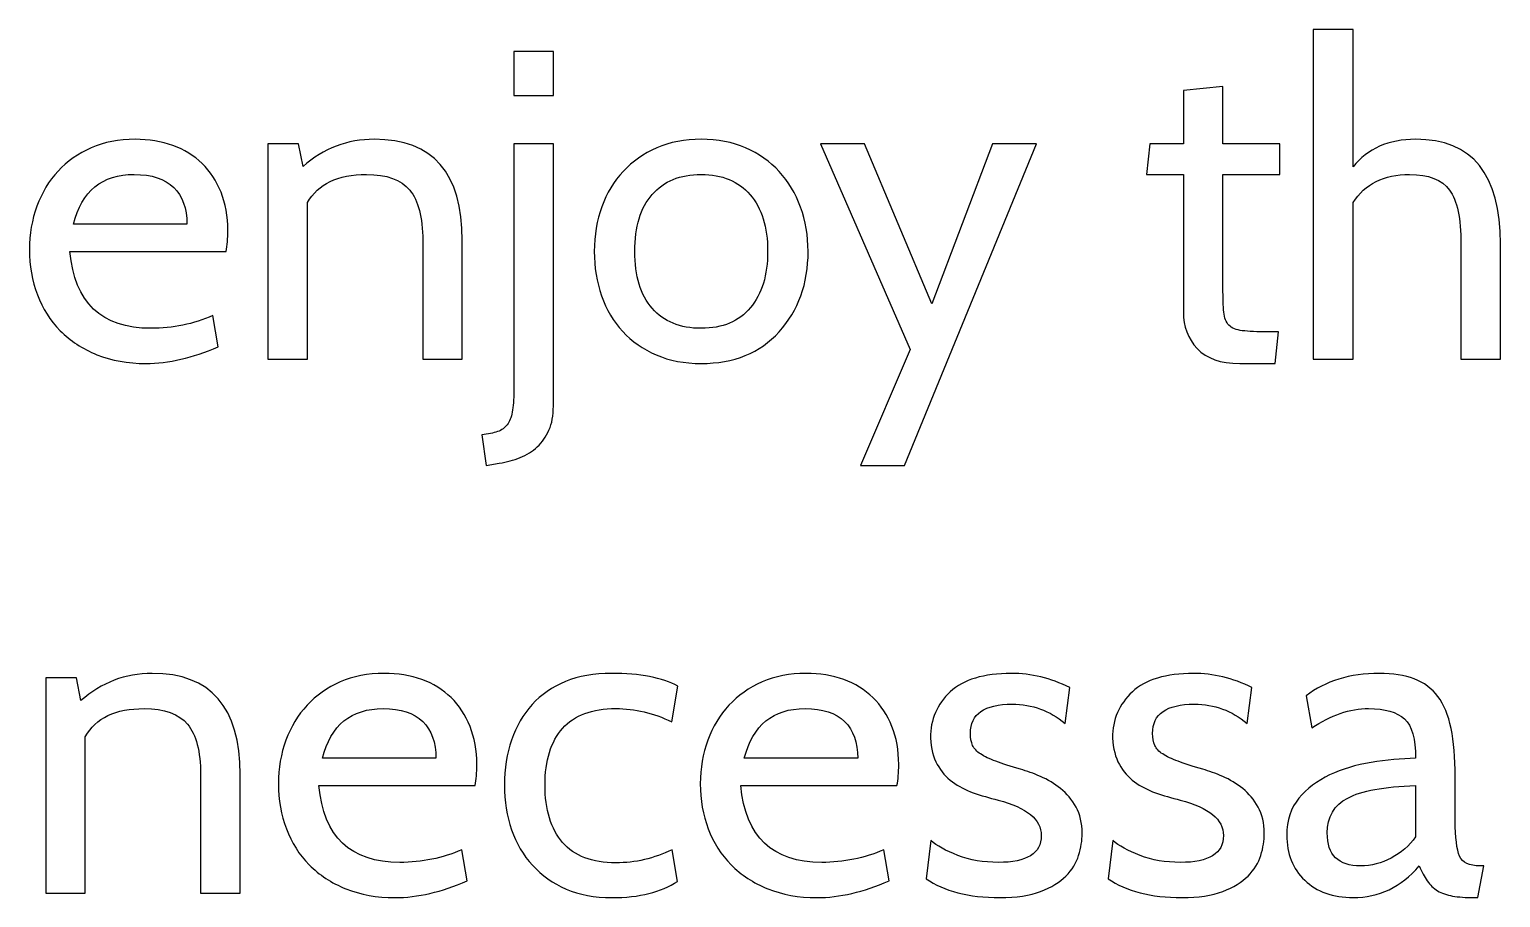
# Model space of a CAD drawing. Header units: centimetres. Extents: x -24 to 24.1, y -20.7 to 0.5.
# Drawn here: x 10.021 to 12.853, y -13.905 to -12.233 of the extents above; entities that cross this region are included whole.
import ezdxf

# ---------------------------------------------------------------- set-up
doc = ezdxf.new("R2010")
doc.units = ezdxf.units.CM
doc.header["$MEASUREMENT"] = 0
doc.layers.add('Layer 1', color=7, linetype='Continuous')

msp = doc.modelspace()

# ---------------------------------------------------------------- linework, layer by layer
at = {"layer": 'Layer 1', "color": 250}
for points, knots in [([(12.85266, -12.86815), (12.85266, -12.86815), (12.77646, -12.86815), (12.77646, -12.86815), (12.77646, -12.86815), (12.77646, -12.86815), (12.77646, -12.64632), (12.77646, -12.64632), (12.77646, -12.64632), (12.77646, -12.59722), (12.76912, -12.56264), (12.75445, -12.54261), (12.75445, -12.54261), (12.73977, -12.52257), (12.71409, -12.51255), (12.6774, -12.51255), (12.6774, -12.51255), (12.62773, -12.51255), (12.59161, -12.53061), (12.56903, -12.56674), (12.56903, -12.56674), (12.56903, -12.56674), (12.56903, -12.86815), (12.56903, -12.86815), (12.56903, -12.86815), (12.56903, -12.86815), (12.49198, -12.86815), (12.49198, -12.86815), (12.49198, -12.86815), (12.49198, -12.86815), (12.49198, -12.23315), (12.49198, -12.23315), (12.49198, -12.23315), (12.49198, -12.23315), (12.56903, -12.23315), (12.56903, -12.23315), (12.56903, -12.23315), (12.56903, -12.23315), (12.56903, -12.49816), (12.56903, -12.49816), (12.56903, -12.49816), (12.59669, -12.4626), (12.63676, -12.44481), (12.68925, -12.44481), (12.68925, -12.44481), (12.79819, -12.44481), (12.85266, -12.51198), (12.85266, -12.64632), (12.85266, -12.64632), (12.85266, -12.64632), (12.85266, -12.86815), (12.85266, -12.86815)], [0, 0, 0, 0, 0.0714286, 0.0714286, 0.0714286, 0.0714286, 0.1428571, 0.1428571, 0.1428571, 0.1428571, 0.2142857, 0.2142857, 0.2142857, 0.2142857, 0.2857143, 0.2857143, 0.2857143, 0.2857143, 0.3571429, 0.3571429, 0.3571429, 0.3571429, 0.4285714, 0.4285714, 0.4285714, 0.4285714, 0.5, 0.5, 0.5, 0.5, 0.5714286, 0.5714286, 0.5714286, 0.5714286, 0.6428571, 0.6428571, 0.6428571, 0.6428571, 0.7142857, 0.7142857, 0.7142857, 0.7142857, 0.7857143, 0.7857143, 0.7857143, 0.7857143, 0.8571429, 0.8571429, 0.8571429, 0.8571429, 1, 1, 1, 1]), ([(11.02978, -12.36015), (11.02978, -12.36015), (10.95358, -12.36015), (10.95358, -12.36015), (10.95358, -12.36015), (10.95358, -12.36015), (10.95358, -12.27548), (10.95358, -12.27548), (10.95358, -12.27548), (10.95358, -12.27548), (11.02978, -12.27548), (11.02978, -12.27548), (11.02978, -12.27548), (11.02978, -12.27548), (11.02978, -12.36015), (11.02978, -12.36015)], [0, 0, 0, 0, 0.2, 0.2, 0.2, 0.2, 0.4, 0.4, 0.4, 0.4, 0.6, 0.6, 0.6, 0.6, 1, 1, 1, 1]), ([(12.42509, -12.81566), (12.42509, -12.81566), (12.41916, -12.87662), (12.41916, -12.87662), (12.41916, -12.87662), (12.41916, -12.87662), (12.35058, -12.87662), (12.35058, -12.87662), (12.35058, -12.87662), (12.3139, -12.87662), (12.28666, -12.86702), (12.26888, -12.84783), (12.26888, -12.84783), (12.2511, -12.82864), (12.24221, -12.80521), (12.24221, -12.77756), (12.24221, -12.77756), (12.24221, -12.77756), (12.24221, -12.51255), (12.24221, -12.51255), (12.24221, -12.51255), (12.24221, -12.51255), (12.17109, -12.51255), (12.17109, -12.51255), (12.17109, -12.51255), (12.17109, -12.51255), (12.17786, -12.45328), (12.17786, -12.45328), (12.17786, -12.45328), (12.17786, -12.45328), (12.24221, -12.45328), (12.24221, -12.45328), (12.24221, -12.45328), (12.24221, -12.45328), (12.24221, -12.35083), (12.24221, -12.35083), (12.24221, -12.35083), (12.24221, -12.35083), (12.31841, -12.34321), (12.31841, -12.34321), (12.31841, -12.34321), (12.31841, -12.34321), (12.31841, -12.45328), (12.31841, -12.45328), (12.31841, -12.45328), (12.31841, -12.45328), (12.42763, -12.45328), (12.42763, -12.45328), (12.42763, -12.45328), (12.42763, -12.45328), (12.42763, -12.51255), (12.42763, -12.51255), (12.42763, -12.51255), (12.42763, -12.51255), (12.31841, -12.51255), (12.31841, -12.51255), (12.31841, -12.51255), (12.31841, -12.51255), (12.31841, -12.73099), (12.31841, -12.73099), (12.31841, -12.73099), (12.31841, -12.75075), (12.31898, -12.76627), (12.3201, -12.77756), (12.3201, -12.77756), (12.32123, -12.78885), (12.32448, -12.79731), (12.32984, -12.80296), (12.32984, -12.80296), (12.3352, -12.8086), (12.34381, -12.81213), (12.35566, -12.81354), (12.35566, -12.81354), (12.36752, -12.81495), (12.38417, -12.81566), (12.40562, -12.81566), (12.40562, -12.81566), (12.40562, -12.81566), (12.42509, -12.81566), (12.42509, -12.81566)], [0, 0, 0, 0, 0.047619, 0.047619, 0.047619, 0.047619, 0.0952381, 0.0952381, 0.0952381, 0.0952381, 0.1428571, 0.1428571, 0.1428571, 0.1428571, 0.1904762, 0.1904762, 0.1904762, 0.1904762, 0.2380952, 0.2380952, 0.2380952, 0.2380952, 0.2857143, 0.2857143, 0.2857143, 0.2857143, 0.3333333, 0.3333333, 0.3333333, 0.3333333, 0.3809524, 0.3809524, 0.3809524, 0.3809524, 0.4285714, 0.4285714, 0.4285714, 0.4285714, 0.4761905, 0.4761905, 0.4761905, 0.4761905, 0.5238095, 0.5238095, 0.5238095, 0.5238095, 0.5714286, 0.5714286, 0.5714286, 0.5714286, 0.6190476, 0.6190476, 0.6190476, 0.6190476, 0.6666667, 0.6666667, 0.6666667, 0.6666667, 0.7142857, 0.7142857, 0.7142857, 0.7142857, 0.7619048, 0.7619048, 0.7619048, 0.7619048, 0.8095238, 0.8095238, 0.8095238, 0.8095238, 0.8571429, 0.8571429, 0.8571429, 0.8571429, 0.9047619, 0.9047619, 0.9047619, 0.9047619, 1, 1, 1, 1]), ([(10.39985, -12.66072), (10.39985, -12.66072), (10.09928, -12.66072), (10.09928, -12.66072), (10.09928, -12.66072), (10.10831, -12.75949), (10.16024, -12.80888), (10.25507, -12.80888), (10.25507, -12.80888), (10.2974, -12.80888), (10.33719, -12.8007), (10.37445, -12.78433), (10.37445, -12.78433), (10.37445, -12.78433), (10.38461, -12.84444), (10.38461, -12.84444), (10.38461, -12.84444), (10.3355, -12.86589), (10.28922, -12.87662), (10.24575, -12.87662), (10.24575, -12.87662), (10.21076, -12.87662), (10.17929, -12.87097), (10.15135, -12.85968), (10.15135, -12.85968), (10.12341, -12.84839), (10.09984, -12.83301), (10.08065, -12.81354), (10.08065, -12.81354), (10.06146, -12.79407), (10.04679, -12.77092), (10.03663, -12.74411), (10.03663, -12.74411), (10.02647, -12.7173), (10.02139, -12.68837), (10.02139, -12.65733), (10.02139, -12.65733), (10.02139, -12.62741), (10.02618, -12.59947), (10.03578, -12.57351), (10.03578, -12.57351), (10.04538, -12.54754), (10.05892, -12.52511), (10.07642, -12.5062), (10.07642, -12.5062), (10.09392, -12.48729), (10.11523, -12.47233), (10.14034, -12.46133), (10.14034, -12.46133), (10.16546, -12.45032), (10.19354, -12.44481), (10.22459, -12.44481), (10.22459, -12.44481), (10.25112, -12.44481), (10.27539, -12.44877), (10.2974, -12.45667), (10.2974, -12.45667), (10.31941, -12.46457), (10.33818, -12.47614), (10.3537, -12.49138), (10.3537, -12.49138), (10.36923, -12.50662), (10.38136, -12.52511), (10.39011, -12.54684), (10.39011, -12.54684), (10.39886, -12.56857), (10.40323, -12.59298), (10.40323, -12.62008), (10.40323, -12.62008), (10.40323, -12.63588), (10.40211, -12.64943), (10.39985, -12.66072)], [0, 0, 0, 0, 0.0526316, 0.0526316, 0.0526316, 0.0526316, 0.1052632, 0.1052632, 0.1052632, 0.1052632, 0.1578947, 0.1578947, 0.1578947, 0.1578947, 0.2105263, 0.2105263, 0.2105263, 0.2105263, 0.2631579, 0.2631579, 0.2631579, 0.2631579, 0.3157895, 0.3157895, 0.3157895, 0.3157895, 0.3684211, 0.3684211, 0.3684211, 0.3684211, 0.4210526, 0.4210526, 0.4210526, 0.4210526, 0.4736842, 0.4736842, 0.4736842, 0.4736842, 0.5263158, 0.5263158, 0.5263158, 0.5263158, 0.5789474, 0.5789474, 0.5789474, 0.5789474, 0.6315789, 0.6315789, 0.6315789, 0.6315789, 0.6842105, 0.6842105, 0.6842105, 0.6842105, 0.7368421, 0.7368421, 0.7368421, 0.7368421, 0.7894737, 0.7894737, 0.7894737, 0.7894737, 0.8421053, 0.8421053, 0.8421053, 0.8421053, 0.8947368, 0.8947368, 0.8947368, 0.8947368, 1, 1, 1, 1]), ([(10.85452, -12.86815), (10.85452, -12.86815), (10.77831, -12.86815), (10.77831, -12.86815), (10.77831, -12.86815), (10.77831, -12.86815), (10.77831, -12.63955), (10.77831, -12.63955), (10.77831, -12.63955), (10.77831, -12.59496), (10.76999, -12.56264), (10.75334, -12.54261), (10.75334, -12.54261), (10.73669, -12.52257), (10.70889, -12.51255), (10.66994, -12.51255), (10.66994, -12.51255), (10.61463, -12.51255), (10.57681, -12.53061), (10.55649, -12.56674), (10.55649, -12.56674), (10.55649, -12.56674), (10.55649, -12.86815), (10.55649, -12.86815), (10.55649, -12.86815), (10.55649, -12.86815), (10.48029, -12.86815), (10.48029, -12.86815), (10.48029, -12.86815), (10.48029, -12.86815), (10.48029, -12.45328), (10.48029, -12.45328), (10.48029, -12.45328), (10.48029, -12.45328), (10.53955, -12.45328), (10.53955, -12.45328), (10.53955, -12.45328), (10.53955, -12.45328), (10.54802, -12.49731), (10.54802, -12.49731), (10.54802, -12.49731), (10.58753, -12.46231), (10.63325, -12.44481), (10.68518, -12.44481), (10.68518, -12.44481), (10.79807, -12.44481), (10.85452, -12.50973), (10.85452, -12.63955), (10.85452, -12.63955), (10.85452, -12.63955), (10.85452, -12.86815), (10.85452, -12.86815)], [0, 0, 0, 0, 0.0714286, 0.0714286, 0.0714286, 0.0714286, 0.1428571, 0.1428571, 0.1428571, 0.1428571, 0.2142857, 0.2142857, 0.2142857, 0.2142857, 0.2857143, 0.2857143, 0.2857143, 0.2857143, 0.3571429, 0.3571429, 0.3571429, 0.3571429, 0.4285714, 0.4285714, 0.4285714, 0.4285714, 0.5, 0.5, 0.5, 0.5, 0.5714286, 0.5714286, 0.5714286, 0.5714286, 0.6428571, 0.6428571, 0.6428571, 0.6428571, 0.7142857, 0.7142857, 0.7142857, 0.7142857, 0.7857143, 0.7857143, 0.7857143, 0.7857143, 0.8571429, 0.8571429, 0.8571429, 0.8571429, 1, 1, 1, 1]), ([(10.92564, -13.06881), (10.92564, -13.06881), (10.90024, -13.07304), (10.90024, -13.07304), (10.90024, -13.07304), (10.90024, -13.07304), (10.89177, -13.01378), (10.89177, -13.01378), (10.89177, -13.01378), (10.90419, -13.01265), (10.91435, -13.01067), (10.92225, -13.00785), (10.92225, -13.00785), (10.93015, -13.00503), (10.93636, -13.00065), (10.94088, -12.99473), (10.94088, -12.99473), (10.94539, -12.9888), (10.94864, -12.98062), (10.95061, -12.97017), (10.95061, -12.97017), (10.95259, -12.95987), (10.95358, -12.94618), (10.95358, -12.92925), (10.95358, -12.92925), (10.95358, -12.92925), (10.95358, -12.45328), (10.95358, -12.45328), (10.95358, -12.45328), (10.95358, -12.45328), (11.02978, -12.45328), (11.02978, -12.45328), (11.02978, -12.45328), (11.02978, -12.45328), (11.02978, -12.95874), (11.02978, -12.95874), (11.02978, -12.95874), (11.02978, -12.97681), (11.02695, -12.99219), (11.02131, -13.00489), (11.02131, -13.00489), (11.01567, -13.01759), (11.00819, -13.02831), (10.99887, -13.03706), (10.99887, -13.03706), (10.98956, -13.04581), (10.97855, -13.05272), (10.96585, -13.0578), (10.96585, -13.0578), (10.95315, -13.06288), (10.93975, -13.06655), (10.92564, -13.06881)], [0, 0, 0, 0, 0.0714286, 0.0714286, 0.0714286, 0.0714286, 0.1428571, 0.1428571, 0.1428571, 0.1428571, 0.2142857, 0.2142857, 0.2142857, 0.2142857, 0.2857143, 0.2857143, 0.2857143, 0.2857143, 0.3571429, 0.3571429, 0.3571429, 0.3571429, 0.4285714, 0.4285714, 0.4285714, 0.4285714, 0.5, 0.5, 0.5, 0.5, 0.5714286, 0.5714286, 0.5714286, 0.5714286, 0.6428571, 0.6428571, 0.6428571, 0.6428571, 0.7142857, 0.7142857, 0.7142857, 0.7142857, 0.7857143, 0.7857143, 0.7857143, 0.7857143, 0.8571429, 0.8571429, 0.8571429, 0.8571429, 1, 1, 1, 1]), ([(11.46411, -12.81566), (11.42743, -12.8563), (11.37747, -12.87662), (11.31425, -12.87662), (11.31425, -12.87662), (11.28208, -12.87662), (11.25329, -12.87111), (11.22789, -12.86011), (11.22789, -12.86011), (11.20249, -12.8491), (11.1809, -12.834), (11.16312, -12.81481), (11.16312, -12.81481), (11.14534, -12.79562), (11.1318, -12.77276), (11.12248, -12.74623), (11.12248, -12.74623), (11.11317, -12.7197), (11.10851, -12.6912), (11.10851, -12.66072), (11.10851, -12.66072), (11.10851, -12.62967), (11.11331, -12.60103), (11.12291, -12.57478), (11.12291, -12.57478), (11.1325, -12.54853), (11.14619, -12.52581), (11.16397, -12.50662), (11.16397, -12.50662), (11.18175, -12.48743), (11.20334, -12.47233), (11.22874, -12.46133), (11.22874, -12.46133), (11.25414, -12.45032), (11.28265, -12.44481), (11.31425, -12.44481), (11.31425, -12.44481), (11.34586, -12.44481), (11.37437, -12.45032), (11.39977, -12.46133), (11.39977, -12.46133), (11.42517, -12.47233), (11.44676, -12.48757), (11.46454, -12.50705), (11.46454, -12.50705), (11.48232, -12.52652), (11.49601, -12.54938), (11.5056, -12.57563), (11.5056, -12.57563), (11.5152, -12.60187), (11.52, -12.63024), (11.52, -12.66072), (11.52, -12.66072), (11.52, -12.7228), (11.50137, -12.77445), (11.46411, -12.81566)], [0, 0, 0, 0, 0.0666667, 0.0666667, 0.0666667, 0.0666667, 0.1333333, 0.1333333, 0.1333333, 0.1333333, 0.2, 0.2, 0.2, 0.2, 0.2666667, 0.2666667, 0.2666667, 0.2666667, 0.3333333, 0.3333333, 0.3333333, 0.3333333, 0.4, 0.4, 0.4, 0.4, 0.4666667, 0.4666667, 0.4666667, 0.4666667, 0.5333333, 0.5333333, 0.5333333, 0.5333333, 0.6, 0.6, 0.6, 0.6, 0.6666667, 0.6666667, 0.6666667, 0.6666667, 0.7333333, 0.7333333, 0.7333333, 0.7333333, 0.8, 0.8, 0.8, 0.8, 0.8666667, 0.8666667, 0.8666667, 0.8666667, 1, 1, 1, 1]), ([(11.95942, -12.45328), (11.95942, -12.45328), (11.70542, -13.07304), (11.70542, -13.07304), (11.70542, -13.07304), (11.70542, -13.07304), (11.62075, -13.07304), (11.62075, -13.07304), (11.62075, -13.07304), (11.62075, -13.07304), (11.71643, -12.84952), (11.71643, -12.84952), (11.71643, -12.84952), (11.71643, -12.84952), (11.54371, -12.45328), (11.54371, -12.45328), (11.54371, -12.45328), (11.54371, -12.45328), (11.62837, -12.45328), (11.62837, -12.45328), (11.62837, -12.45328), (11.62837, -12.45328), (11.75791, -12.76147), (11.75791, -12.76147), (11.75791, -12.76147), (11.75791, -12.76147), (11.87475, -12.45328), (11.87475, -12.45328), (11.87475, -12.45328), (11.87475, -12.45328), (11.95942, -12.45328), (11.95942, -12.45328)], [0, 0, 0, 0, 0.1111111, 0.1111111, 0.1111111, 0.1111111, 0.2222222, 0.2222222, 0.2222222, 0.2222222, 0.3333333, 0.3333333, 0.3333333, 0.3333333, 0.4444444, 0.4444444, 0.4444444, 0.4444444, 0.5555556, 0.5555556, 0.5555556, 0.5555556, 0.6666667, 0.6666667, 0.6666667, 0.6666667, 0.7777778, 0.7777778, 0.7777778, 0.7777778, 1, 1, 1, 1]), ([(10.22289, -12.51255), (10.16137, -12.51255), (10.12242, -12.54444), (10.10605, -12.60822), (10.10605, -12.60822), (10.10605, -12.60822), (10.32449, -12.60822), (10.32449, -12.60822), (10.32449, -12.60822), (10.32449, -12.57774), (10.31603, -12.55418), (10.29909, -12.53753), (10.29909, -12.53753), (10.28216, -12.52087), (10.25676, -12.51255), (10.22289, -12.51255)], [0, 0, 0, 0, 0.2, 0.2, 0.2, 0.2, 0.4, 0.4, 0.4, 0.4, 0.6, 0.6, 0.6, 0.6, 1, 1, 1, 1]), ([(11.40823, -12.5515), (11.38622, -12.52553), (11.35489, -12.51255), (11.31425, -12.51255), (11.31425, -12.51255), (11.27361, -12.51255), (11.24215, -12.52539), (11.21985, -12.55107), (11.21985, -12.55107), (11.19755, -12.57675), (11.18641, -12.6133), (11.18641, -12.66072), (11.18641, -12.66072), (11.18641, -12.70813), (11.19755, -12.74468), (11.21985, -12.77036), (11.21985, -12.77036), (11.24215, -12.79604), (11.27361, -12.80888), (11.31425, -12.80888), (11.31425, -12.80888), (11.35546, -12.80888), (11.38707, -12.79562), (11.40908, -12.76909), (11.40908, -12.76909), (11.43109, -12.74256), (11.4421, -12.70644), (11.4421, -12.66072), (11.4421, -12.66072), (11.4421, -12.61387), (11.43081, -12.57746), (11.40823, -12.5515)], [0, 0, 0, 0, 0.1111111, 0.1111111, 0.1111111, 0.1111111, 0.2222222, 0.2222222, 0.2222222, 0.2222222, 0.3333333, 0.3333333, 0.3333333, 0.3333333, 0.4444444, 0.4444444, 0.4444444, 0.4444444, 0.5555556, 0.5555556, 0.5555556, 0.5555556, 0.6666667, 0.6666667, 0.6666667, 0.6666667, 0.7777778, 0.7777778, 0.7777778, 0.7777778, 1, 1, 1, 1]), ([(10.42692, -13.89686), (10.42692, -13.89686), (10.35071, -13.89686), (10.35071, -13.89686), (10.35071, -13.89686), (10.35071, -13.89686), (10.35071, -13.66826), (10.35071, -13.66826), (10.35071, -13.66826), (10.35071, -13.62367), (10.34239, -13.59135), (10.32574, -13.57132), (10.32574, -13.57132), (10.30909, -13.55128), (10.28129, -13.54126), (10.24234, -13.54126), (10.24234, -13.54126), (10.18703, -13.54126), (10.14921, -13.55932), (10.12889, -13.59545), (10.12889, -13.59545), (10.12889, -13.59545), (10.12889, -13.89686), (10.12889, -13.89686), (10.12889, -13.89686), (10.12889, -13.89686), (10.05269, -13.89686), (10.05269, -13.89686), (10.05269, -13.89686), (10.05269, -13.89686), (10.05269, -13.48199), (10.05269, -13.48199), (10.05269, -13.48199), (10.05269, -13.48199), (10.11195, -13.48199), (10.11195, -13.48199), (10.11195, -13.48199), (10.11195, -13.48199), (10.12042, -13.52602), (10.12042, -13.52602), (10.12042, -13.52602), (10.15993, -13.49102), (10.20565, -13.47352), (10.25758, -13.47352), (10.25758, -13.47352), (10.37047, -13.47352), (10.42692, -13.53844), (10.42692, -13.66826), (10.42692, -13.66826), (10.42692, -13.66826), (10.42692, -13.89686), (10.42692, -13.89686)], [0, 0, 0, 0, 0.0714286, 0.0714286, 0.0714286, 0.0714286, 0.1428571, 0.1428571, 0.1428571, 0.1428571, 0.2142857, 0.2142857, 0.2142857, 0.2142857, 0.2857143, 0.2857143, 0.2857143, 0.2857143, 0.3571429, 0.3571429, 0.3571429, 0.3571429, 0.4285714, 0.4285714, 0.4285714, 0.4285714, 0.5, 0.5, 0.5, 0.5, 0.5714286, 0.5714286, 0.5714286, 0.5714286, 0.6428571, 0.6428571, 0.6428571, 0.6428571, 0.7142857, 0.7142857, 0.7142857, 0.7142857, 0.7857143, 0.7857143, 0.7857143, 0.7857143, 0.8571429, 0.8571429, 0.8571429, 0.8571429, 1, 1, 1, 1]), ([(10.87904, -13.68943), (10.87904, -13.68943), (10.57847, -13.68943), (10.57847, -13.68943), (10.57847, -13.68943), (10.5875, -13.7882), (10.63943, -13.83759), (10.73426, -13.83759), (10.73426, -13.83759), (10.77659, -13.83759), (10.81638, -13.82941), (10.85364, -13.81304), (10.85364, -13.81304), (10.85364, -13.81304), (10.8638, -13.87315), (10.8638, -13.87315), (10.8638, -13.87315), (10.81469, -13.8946), (10.76841, -13.90533), (10.72494, -13.90533), (10.72494, -13.90533), (10.68995, -13.90533), (10.65848, -13.89968), (10.63054, -13.88839), (10.63054, -13.88839), (10.6026, -13.8771), (10.57903, -13.86172), (10.55984, -13.84225), (10.55984, -13.84225), (10.54065, -13.82278), (10.52598, -13.79963), (10.51582, -13.77282), (10.51582, -13.77282), (10.50566, -13.74601), (10.50058, -13.71708), (10.50058, -13.68604), (10.50058, -13.68604), (10.50058, -13.65612), (10.50537, -13.62818), (10.51497, -13.60222), (10.51497, -13.60222), (10.52457, -13.57625), (10.53811, -13.55382), (10.55561, -13.53491), (10.55561, -13.53491), (10.57311, -13.516), (10.59442, -13.50104), (10.61953, -13.49004), (10.61953, -13.49004), (10.64465, -13.47903), (10.67273, -13.47352), (10.70378, -13.47352), (10.70378, -13.47352), (10.73031, -13.47352), (10.75458, -13.47748), (10.77659, -13.48538), (10.77659, -13.48538), (10.7986, -13.49328), (10.81737, -13.50485), (10.83289, -13.52009), (10.83289, -13.52009), (10.84842, -13.53533), (10.86055, -13.55382), (10.8693, -13.57555), (10.8693, -13.57555), (10.87805, -13.59728), (10.88242, -13.62169), (10.88242, -13.64879), (10.88242, -13.64879), (10.88242, -13.66459), (10.8813, -13.67814), (10.87904, -13.68943)], [0, 0, 0, 0, 0.0526316, 0.0526316, 0.0526316, 0.0526316, 0.1052632, 0.1052632, 0.1052632, 0.1052632, 0.1578947, 0.1578947, 0.1578947, 0.1578947, 0.2105263, 0.2105263, 0.2105263, 0.2105263, 0.2631579, 0.2631579, 0.2631579, 0.2631579, 0.3157895, 0.3157895, 0.3157895, 0.3157895, 0.3684211, 0.3684211, 0.3684211, 0.3684211, 0.4210526, 0.4210526, 0.4210526, 0.4210526, 0.4736842, 0.4736842, 0.4736842, 0.4736842, 0.5263158, 0.5263158, 0.5263158, 0.5263158, 0.5789474, 0.5789474, 0.5789474, 0.5789474, 0.6315789, 0.6315789, 0.6315789, 0.6315789, 0.6842105, 0.6842105, 0.6842105, 0.6842105, 0.7368421, 0.7368421, 0.7368421, 0.7368421, 0.7894737, 0.7894737, 0.7894737, 0.7894737, 0.8421053, 0.8421053, 0.8421053, 0.8421053, 0.8947368, 0.8947368, 0.8947368, 0.8947368, 1, 1, 1, 1]), ([(11.14236, -13.90533), (11.10906, -13.90533), (11.0797, -13.89982), (11.0543, -13.88882), (11.0543, -13.88882), (11.0289, -13.87781), (11.00731, -13.86257), (10.98953, -13.8431), (10.98953, -13.8431), (10.97175, -13.82362), (10.95835, -13.80076), (10.94932, -13.77452), (10.94932, -13.77452), (10.94029, -13.74827), (10.93577, -13.71962), (10.93577, -13.68858), (10.93577, -13.68858), (10.93577, -13.65697), (10.94029, -13.62804), (10.94932, -13.6018), (10.94932, -13.6018), (10.95835, -13.57555), (10.97147, -13.55283), (10.98869, -13.53364), (10.98869, -13.53364), (11.0059, -13.51445), (11.02735, -13.49963), (11.05303, -13.48919), (11.05303, -13.48919), (11.07872, -13.47875), (11.10821, -13.47352), (11.14151, -13.47352), (11.14151, -13.47352), (11.19683, -13.47352), (11.23944, -13.48171), (11.26936, -13.49808), (11.26936, -13.49808), (11.26936, -13.49808), (11.2575, -13.56666), (11.2575, -13.56666), (11.2575, -13.56666), (11.22251, -13.54973), (11.18667, -13.54126), (11.14998, -13.54126), (11.14998, -13.54126), (11.10426, -13.54126), (11.07011, -13.55396), (11.04753, -13.57936), (11.04753, -13.57936), (11.02495, -13.60476), (11.01366, -13.64117), (11.01366, -13.68858), (11.01366, -13.68858), (11.01366, -13.73599), (11.02495, -13.77282), (11.04753, -13.79907), (11.04753, -13.79907), (11.07011, -13.82532), (11.10426, -13.83844), (11.14998, -13.83844), (11.14998, -13.83844), (11.18723, -13.83844), (11.22336, -13.82997), (11.25835, -13.81304), (11.25835, -13.81304), (11.25835, -13.81304), (11.26851, -13.874), (11.26851, -13.874), (11.26851, -13.874), (11.23747, -13.89488), (11.19542, -13.90533), (11.14236, -13.90533)], [0, 0, 0, 0, 0.0526316, 0.0526316, 0.0526316, 0.0526316, 0.1052632, 0.1052632, 0.1052632, 0.1052632, 0.1578947, 0.1578947, 0.1578947, 0.1578947, 0.2105263, 0.2105263, 0.2105263, 0.2105263, 0.2631579, 0.2631579, 0.2631579, 0.2631579, 0.3157895, 0.3157895, 0.3157895, 0.3157895, 0.3684211, 0.3684211, 0.3684211, 0.3684211, 0.4210526, 0.4210526, 0.4210526, 0.4210526, 0.4736842, 0.4736842, 0.4736842, 0.4736842, 0.5263158, 0.5263158, 0.5263158, 0.5263158, 0.5789474, 0.5789474, 0.5789474, 0.5789474, 0.6315789, 0.6315789, 0.6315789, 0.6315789, 0.6842105, 0.6842105, 0.6842105, 0.6842105, 0.7368421, 0.7368421, 0.7368421, 0.7368421, 0.7894737, 0.7894737, 0.7894737, 0.7894737, 0.8421053, 0.8421053, 0.8421053, 0.8421053, 0.8947368, 0.8947368, 0.8947368, 0.8947368, 1, 1, 1, 1]), ([(11.691, -13.68943), (11.691, -13.68943), (11.39043, -13.68943), (11.39043, -13.68943), (11.39043, -13.68943), (11.39946, -13.7882), (11.45139, -13.83759), (11.54622, -13.83759), (11.54622, -13.83759), (11.58855, -13.83759), (11.62834, -13.82941), (11.6656, -13.81304), (11.6656, -13.81304), (11.6656, -13.81304), (11.67576, -13.87315), (11.67576, -13.87315), (11.67576, -13.87315), (11.62665, -13.8946), (11.58037, -13.90533), (11.5369, -13.90533), (11.5369, -13.90533), (11.50191, -13.90533), (11.47044, -13.89968), (11.4425, -13.88839), (11.4425, -13.88839), (11.41456, -13.8771), (11.39099, -13.86172), (11.3718, -13.84225), (11.3718, -13.84225), (11.35261, -13.82278), (11.33794, -13.79963), (11.32778, -13.77282), (11.32778, -13.77282), (11.31762, -13.74601), (11.31254, -13.71708), (11.31254, -13.68604), (11.31254, -13.68604), (11.31254, -13.65612), (11.31733, -13.62818), (11.32693, -13.60222), (11.32693, -13.60222), (11.33653, -13.57625), (11.35007, -13.55382), (11.36757, -13.53491), (11.36757, -13.53491), (11.38507, -13.516), (11.40638, -13.50104), (11.43149, -13.49004), (11.43149, -13.49004), (11.45661, -13.47903), (11.48469, -13.47352), (11.51574, -13.47352), (11.51574, -13.47352), (11.54227, -13.47352), (11.56654, -13.47748), (11.58855, -13.48538), (11.58855, -13.48538), (11.61056, -13.49328), (11.62933, -13.50485), (11.64485, -13.52009), (11.64485, -13.52009), (11.66038, -13.53533), (11.67251, -13.55382), (11.68126, -13.57555), (11.68126, -13.57555), (11.69001, -13.59728), (11.69438, -13.62169), (11.69438, -13.64879), (11.69438, -13.64879), (11.69438, -13.66459), (11.69326, -13.67814), (11.691, -13.68943)], [0, 0, 0, 0, 0.0526316, 0.0526316, 0.0526316, 0.0526316, 0.1052632, 0.1052632, 0.1052632, 0.1052632, 0.1578947, 0.1578947, 0.1578947, 0.1578947, 0.2105263, 0.2105263, 0.2105263, 0.2105263, 0.2631579, 0.2631579, 0.2631579, 0.2631579, 0.3157895, 0.3157895, 0.3157895, 0.3157895, 0.3684211, 0.3684211, 0.3684211, 0.3684211, 0.4210526, 0.4210526, 0.4210526, 0.4210526, 0.4736842, 0.4736842, 0.4736842, 0.4736842, 0.5263158, 0.5263158, 0.5263158, 0.5263158, 0.5789474, 0.5789474, 0.5789474, 0.5789474, 0.6315789, 0.6315789, 0.6315789, 0.6315789, 0.6842105, 0.6842105, 0.6842105, 0.6842105, 0.7368421, 0.7368421, 0.7368421, 0.7368421, 0.7894737, 0.7894737, 0.7894737, 0.7894737, 0.8421053, 0.8421053, 0.8421053, 0.8421053, 0.8947368, 0.8947368, 0.8947368, 0.8947368, 1, 1, 1, 1]), ([(11.88912, -13.90533), (11.82873, -13.90533), (11.78131, -13.89319), (11.74688, -13.86892), (11.74688, -13.86892), (11.74688, -13.86892), (11.7562, -13.79526), (11.7562, -13.79526), (11.7562, -13.79526), (11.76749, -13.80542), (11.78484, -13.81502), (11.80827, -13.82405), (11.80827, -13.82405), (11.83169, -13.83308), (11.85751, -13.83759), (11.88574, -13.83759), (11.88574, -13.83759), (11.94105, -13.83759), (11.96871, -13.82038), (11.96871, -13.78595), (11.96871, -13.78595), (11.96871, -13.7549), (11.94105, -13.73204), (11.88574, -13.71737), (11.88574, -13.71737), (11.8688, -13.71341), (11.85286, -13.70876), (11.8379, -13.7034), (11.8379, -13.7034), (11.82294, -13.69803), (11.80954, -13.69098), (11.79768, -13.68223), (11.79768, -13.68223), (11.78583, -13.67348), (11.77609, -13.66233), (11.76847, -13.64879), (11.76847, -13.64879), (11.76085, -13.63524), (11.75648, -13.61831), (11.75535, -13.59799), (11.75535, -13.59799), (11.75535, -13.56243), (11.76805, -13.53279), (11.79345, -13.50909), (11.79345, -13.50909), (11.81885, -13.48538), (11.85808, -13.47352), (11.91114, -13.47352), (11.91114, -13.47352), (11.94896, -13.47352), (11.98649, -13.48256), (12.02374, -13.50062), (12.02374, -13.50062), (12.02374, -13.50062), (12.01443, -13.57005), (12.01443, -13.57005), (12.01443, -13.57005), (11.98508, -13.54521), (11.95121, -13.53279), (11.91283, -13.53279), (11.91283, -13.53279), (11.85921, -13.53279), (11.8324, -13.55156), (11.8324, -13.5891), (11.8324, -13.5891), (11.8324, -13.59813), (11.83381, -13.60589), (11.83663, -13.6121), (11.83663, -13.6121), (11.83945, -13.61831), (11.84453, -13.62395), (11.85187, -13.62875), (11.85187, -13.62875), (11.85921, -13.63355), (11.86909, -13.6382), (11.8815, -13.64286), (11.8815, -13.64286), (11.89392, -13.64737), (11.90973, -13.65245), (11.92892, -13.6581), (11.92892, -13.6581), (11.94077, -13.66149), (11.95361, -13.66614), (11.96744, -13.67207), (11.96744, -13.67207), (11.98127, -13.678), (11.99411, -13.68576), (12.00596, -13.69535), (12.00596, -13.69535), (12.01782, -13.70495), (12.0277, -13.7168), (12.0356, -13.73091), (12.0356, -13.73091), (12.0435, -13.74502), (12.04745, -13.76196), (12.04745, -13.78171), (12.04745, -13.78171), (12.04745, -13.79526), (12.04519, -13.80937), (12.04068, -13.82405), (12.04068, -13.82405), (12.03616, -13.83872), (12.02798, -13.85199), (12.01612, -13.86384), (12.01612, -13.86384), (12.00427, -13.87569), (11.98804, -13.88557), (11.96744, -13.89347), (11.96744, -13.89347), (11.94684, -13.90138), (11.92073, -13.90533), (11.88912, -13.90533)], [0, 0, 0, 0, 0.0344828, 0.0344828, 0.0344828, 0.0344828, 0.0689655, 0.0689655, 0.0689655, 0.0689655, 0.1034483, 0.1034483, 0.1034483, 0.1034483, 0.137931, 0.137931, 0.137931, 0.137931, 0.1724138, 0.1724138, 0.1724138, 0.1724138, 0.2068966, 0.2068966, 0.2068966, 0.2068966, 0.2413793, 0.2413793, 0.2413793, 0.2413793, 0.2758621, 0.2758621, 0.2758621, 0.2758621, 0.3103448, 0.3103448, 0.3103448, 0.3103448, 0.3448276, 0.3448276, 0.3448276, 0.3448276, 0.3793103, 0.3793103, 0.3793103, 0.3793103, 0.4137931, 0.4137931, 0.4137931, 0.4137931, 0.4482759, 0.4482759, 0.4482759, 0.4482759, 0.4827586, 0.4827586, 0.4827586, 0.4827586, 0.5172414, 0.5172414, 0.5172414, 0.5172414, 0.5517241, 0.5517241, 0.5517241, 0.5517241, 0.5862069, 0.5862069, 0.5862069, 0.5862069, 0.6206897, 0.6206897, 0.6206897, 0.6206897, 0.6551724, 0.6551724, 0.6551724, 0.6551724, 0.6896552, 0.6896552, 0.6896552, 0.6896552, 0.7241379, 0.7241379, 0.7241379, 0.7241379, 0.7586207, 0.7586207, 0.7586207, 0.7586207, 0.7931034, 0.7931034, 0.7931034, 0.7931034, 0.8275862, 0.8275862, 0.8275862, 0.8275862, 0.862069, 0.862069, 0.862069, 0.862069, 0.8965517, 0.8965517, 0.8965517, 0.8965517, 0.9310345, 0.9310345, 0.9310345, 0.9310345, 1, 1, 1, 1]), ([(12.23964, -13.90533), (12.17925, -13.90533), (12.13183, -13.89319), (12.0974, -13.86892), (12.0974, -13.86892), (12.0974, -13.86892), (12.10672, -13.79526), (12.10672, -13.79526), (12.10672, -13.79526), (12.11801, -13.80542), (12.13536, -13.81502), (12.15879, -13.82405), (12.15879, -13.82405), (12.18221, -13.83308), (12.20803, -13.83759), (12.23626, -13.83759), (12.23626, -13.83759), (12.29157, -13.83759), (12.31923, -13.82038), (12.31923, -13.78595), (12.31923, -13.78595), (12.31923, -13.7549), (12.29157, -13.73204), (12.23626, -13.71737), (12.23626, -13.71737), (12.21932, -13.71341), (12.20338, -13.70876), (12.18842, -13.7034), (12.18842, -13.7034), (12.17346, -13.69803), (12.16006, -13.69098), (12.1482, -13.68223), (12.1482, -13.68223), (12.13635, -13.67348), (12.12661, -13.66233), (12.11899, -13.64879), (12.11899, -13.64879), (12.11137, -13.63524), (12.107, -13.61831), (12.10587, -13.59799), (12.10587, -13.59799), (12.10587, -13.56243), (12.11857, -13.53279), (12.14397, -13.50909), (12.14397, -13.50909), (12.16937, -13.48538), (12.2086, -13.47352), (12.26166, -13.47352), (12.26166, -13.47352), (12.29948, -13.47352), (12.33701, -13.48256), (12.37426, -13.50062), (12.37426, -13.50062), (12.37426, -13.50062), (12.36495, -13.57005), (12.36495, -13.57005), (12.36495, -13.57005), (12.3356, -13.54521), (12.30173, -13.53279), (12.26335, -13.53279), (12.26335, -13.53279), (12.20973, -13.53279), (12.18292, -13.55156), (12.18292, -13.5891), (12.18292, -13.5891), (12.18292, -13.59813), (12.18433, -13.60589), (12.18715, -13.6121), (12.18715, -13.6121), (12.18997, -13.61831), (12.19505, -13.62395), (12.20239, -13.62875), (12.20239, -13.62875), (12.20973, -13.63355), (12.21961, -13.6382), (12.23202, -13.64286), (12.23202, -13.64286), (12.24444, -13.64737), (12.26025, -13.65245), (12.27944, -13.6581), (12.27944, -13.6581), (12.29129, -13.66149), (12.30413, -13.66614), (12.31796, -13.67207), (12.31796, -13.67207), (12.33179, -13.678), (12.34463, -13.68576), (12.35648, -13.69535), (12.35648, -13.69535), (12.36834, -13.70495), (12.37822, -13.7168), (12.38612, -13.73091), (12.38612, -13.73091), (12.39402, -13.74502), (12.39797, -13.76196), (12.39797, -13.78171), (12.39797, -13.78171), (12.39797, -13.79526), (12.39571, -13.80937), (12.3912, -13.82405), (12.3912, -13.82405), (12.38668, -13.83872), (12.3785, -13.85199), (12.36664, -13.86384), (12.36664, -13.86384), (12.35479, -13.87569), (12.33856, -13.88557), (12.31796, -13.89347), (12.31796, -13.89347), (12.29736, -13.90138), (12.27125, -13.90533), (12.23964, -13.90533)], [0, 0, 0, 0, 0.0344828, 0.0344828, 0.0344828, 0.0344828, 0.0689655, 0.0689655, 0.0689655, 0.0689655, 0.1034483, 0.1034483, 0.1034483, 0.1034483, 0.137931, 0.137931, 0.137931, 0.137931, 0.1724138, 0.1724138, 0.1724138, 0.1724138, 0.2068966, 0.2068966, 0.2068966, 0.2068966, 0.2413793, 0.2413793, 0.2413793, 0.2413793, 0.2758621, 0.2758621, 0.2758621, 0.2758621, 0.3103448, 0.3103448, 0.3103448, 0.3103448, 0.3448276, 0.3448276, 0.3448276, 0.3448276, 0.3793103, 0.3793103, 0.3793103, 0.3793103, 0.4137931, 0.4137931, 0.4137931, 0.4137931, 0.4482759, 0.4482759, 0.4482759, 0.4482759, 0.4827586, 0.4827586, 0.4827586, 0.4827586, 0.5172414, 0.5172414, 0.5172414, 0.5172414, 0.5517241, 0.5517241, 0.5517241, 0.5517241, 0.5862069, 0.5862069, 0.5862069, 0.5862069, 0.6206897, 0.6206897, 0.6206897, 0.6206897, 0.6551724, 0.6551724, 0.6551724, 0.6551724, 0.6896552, 0.6896552, 0.6896552, 0.6896552, 0.7241379, 0.7241379, 0.7241379, 0.7241379, 0.7586207, 0.7586207, 0.7586207, 0.7586207, 0.7931034, 0.7931034, 0.7931034, 0.7931034, 0.8275862, 0.8275862, 0.8275862, 0.8275862, 0.862069, 0.862069, 0.862069, 0.862069, 0.8965517, 0.8965517, 0.8965517, 0.8965517, 0.9310345, 0.9310345, 0.9310345, 0.9310345, 1, 1, 1, 1]), ([(12.82046, -13.84437), (12.82046, -13.84437), (12.8086, -13.90533), (12.8086, -13.90533), (12.8086, -13.90533), (12.8086, -13.90533), (12.80268, -13.90533), (12.80268, -13.90533), (12.80268, -13.90533), (12.78574, -13.90533), (12.77163, -13.90434), (12.76034, -13.90236), (12.76034, -13.90236), (12.74906, -13.90039), (12.73946, -13.897), (12.73156, -13.8922), (12.73156, -13.8922), (12.72366, -13.88741), (12.71702, -13.88106), (12.71166, -13.87315), (12.71166, -13.87315), (12.7063, -13.86525), (12.70108, -13.85566), (12.696, -13.84437), (12.696, -13.84437), (12.661, -13.88501), (12.61867, -13.90533), (12.569, -13.90533), (12.569, -13.90533), (12.53005, -13.90533), (12.49901, -13.89418), (12.47586, -13.87188), (12.47586, -13.87188), (12.45272, -13.84959), (12.44115, -13.82066), (12.44115, -13.7851), (12.44115, -13.7851), (12.44115, -13.75631), (12.44891, -13.73261), (12.46443, -13.71398), (12.46443, -13.71398), (12.47996, -13.69535), (12.49971, -13.68039), (12.5237, -13.66911), (12.5237, -13.66911), (12.54769, -13.65782), (12.57436, -13.64977), (12.60371, -13.64498), (12.60371, -13.64498), (12.63306, -13.64018), (12.66157, -13.6375), (12.68922, -13.63693), (12.68922, -13.63693), (12.68922, -13.59968), (12.68203, -13.57442), (12.66763, -13.56116), (12.66763, -13.56116), (12.65324, -13.54789), (12.63024, -13.54126), (12.59863, -13.54126), (12.59863, -13.54126), (12.56251, -13.54126), (12.5261, -13.55368), (12.48941, -13.57851), (12.48941, -13.57851), (12.48941, -13.57851), (12.4784, -13.51671), (12.4784, -13.51671), (12.4784, -13.51671), (12.51566, -13.48792), (12.56251, -13.47352), (12.61895, -13.47352), (12.61895, -13.47352), (12.64548, -13.47352), (12.66806, -13.47705), (12.68668, -13.48411), (12.68668, -13.48411), (12.70531, -13.49116), (12.72041, -13.50245), (12.73198, -13.51798), (12.73198, -13.51798), (12.74355, -13.5335), (12.75202, -13.55396), (12.75738, -13.57936), (12.75738, -13.57936), (12.76274, -13.60476), (12.76542, -13.6358), (12.76542, -13.67249), (12.76542, -13.67249), (12.76542, -13.67249), (12.76542, -13.75716), (12.76542, -13.75716), (12.76542, -13.75716), (12.76542, -13.7899), (12.76825, -13.81262), (12.77389, -13.82532), (12.77389, -13.82532), (12.77954, -13.83802), (12.79252, -13.84437), (12.81284, -13.84437), (12.81284, -13.84437), (12.81284, -13.84437), (12.82046, -13.84437), (12.82046, -13.84437)], [0, 0, 0, 0, 0.037037, 0.037037, 0.037037, 0.037037, 0.0740741, 0.0740741, 0.0740741, 0.0740741, 0.1111111, 0.1111111, 0.1111111, 0.1111111, 0.1481481, 0.1481481, 0.1481481, 0.1481481, 0.1851852, 0.1851852, 0.1851852, 0.1851852, 0.2222222, 0.2222222, 0.2222222, 0.2222222, 0.2592593, 0.2592593, 0.2592593, 0.2592593, 0.2962963, 0.2962963, 0.2962963, 0.2962963, 0.3333333, 0.3333333, 0.3333333, 0.3333333, 0.3703704, 0.3703704, 0.3703704, 0.3703704, 0.4074074, 0.4074074, 0.4074074, 0.4074074, 0.4444444, 0.4444444, 0.4444444, 0.4444444, 0.4814815, 0.4814815, 0.4814815, 0.4814815, 0.5185185, 0.5185185, 0.5185185, 0.5185185, 0.5555556, 0.5555556, 0.5555556, 0.5555556, 0.5925926, 0.5925926, 0.5925926, 0.5925926, 0.6296296, 0.6296296, 0.6296296, 0.6296296, 0.6666667, 0.6666667, 0.6666667, 0.6666667, 0.7037037, 0.7037037, 0.7037037, 0.7037037, 0.7407407, 0.7407407, 0.7407407, 0.7407407, 0.7777778, 0.7777778, 0.7777778, 0.7777778, 0.8148148, 0.8148148, 0.8148148, 0.8148148, 0.8518519, 0.8518519, 0.8518519, 0.8518519, 0.8888889, 0.8888889, 0.8888889, 0.8888889, 0.9259259, 0.9259259, 0.9259259, 0.9259259, 1, 1, 1, 1]), ([(10.70208, -13.54126), (10.64056, -13.54126), (10.60161, -13.57315), (10.58524, -13.63693), (10.58524, -13.63693), (10.58524, -13.63693), (10.80368, -13.63693), (10.80368, -13.63693), (10.80368, -13.63693), (10.80368, -13.60645), (10.79522, -13.58289), (10.77828, -13.56624), (10.77828, -13.56624), (10.76135, -13.54958), (10.73595, -13.54126), (10.70208, -13.54126)], [0, 0, 0, 0, 0.2, 0.2, 0.2, 0.2, 0.4, 0.4, 0.4, 0.4, 0.6, 0.6, 0.6, 0.6, 1, 1, 1, 1]), ([(11.51404, -13.54126), (11.45252, -13.54126), (11.41357, -13.57315), (11.3972, -13.63693), (11.3972, -13.63693), (11.3972, -13.63693), (11.61564, -13.63693), (11.61564, -13.63693), (11.61564, -13.63693), (11.61564, -13.60645), (11.60718, -13.58289), (11.59024, -13.56624), (11.59024, -13.56624), (11.57331, -13.54958), (11.54791, -13.54126), (11.51404, -13.54126)], [0, 0, 0, 0, 0.2, 0.2, 0.2, 0.2, 0.4, 0.4, 0.4, 0.4, 0.6, 0.6, 0.6, 0.6, 1, 1, 1, 1]), ([(12.68922, -13.78849), (12.68922, -13.78849), (12.68922, -13.68943), (12.68922, -13.68943), (12.68922, -13.68943), (12.62826, -13.69168), (12.58466, -13.69973), (12.55841, -13.71356), (12.55841, -13.71356), (12.53217, -13.72738), (12.51904, -13.74982), (12.51904, -13.78087), (12.51904, -13.78087), (12.51904, -13.8232), (12.54049, -13.84437), (12.58339, -13.84437), (12.58339, -13.84437), (12.60371, -13.84437), (12.62333, -13.83929), (12.64223, -13.82913), (12.64223, -13.82913), (12.66114, -13.81897), (12.67681, -13.80542), (12.68922, -13.78849)], [0, 0, 0, 0, 0.1428571, 0.1428571, 0.1428571, 0.1428571, 0.2857143, 0.2857143, 0.2857143, 0.2857143, 0.4285714, 0.4285714, 0.4285714, 0.4285714, 0.5714286, 0.5714286, 0.5714286, 0.5714286, 0.7142857, 0.7142857, 0.7142857, 0.7142857, 1, 1, 1, 1])]:
    msp.add_open_spline(points, degree=3, knots=knots, dxfattribs=at)

doc.saveas('drawing.dxf')
